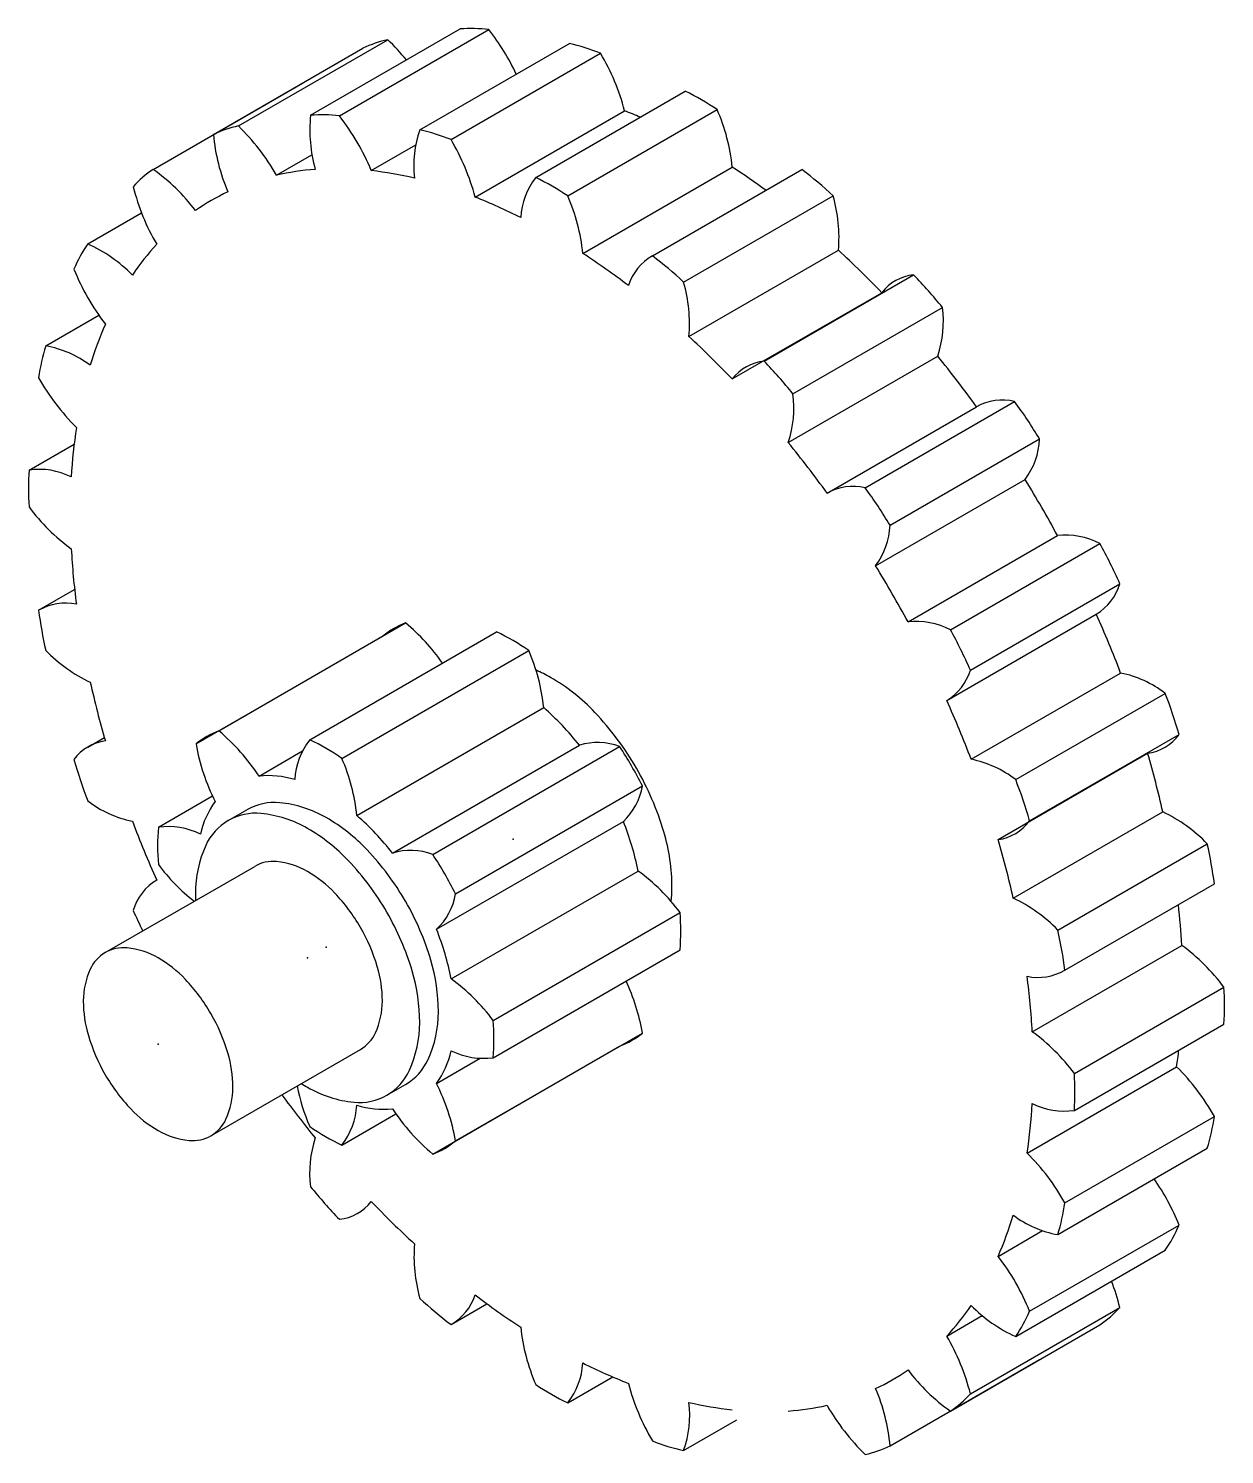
# Model space of a CAD drawing. Extents: x 783 to 894, y -12 to 120.
import ezdxf

# ---------------------------------------------------------------- set-up
doc = ezdxf.new("R2010")
doc.units = 0
doc.header["$LTSCALE"] = 6
doc.header["$MEASUREMENT"] = 0
doc.layers.get('0').update_dxf_attribs({"linetype": 'CONTINUOUS'})
doc.layers.add('CENPOINT', color=1, linetype='CONTINUOUS')
doc.layers.add('DIM', color=2, linetype='CONTINUOUS')

# ---------------------------------------------------------------- blocks, each defined once
blk = doc.blocks.new('I1400421')
for p, q in [((6.135, 42.971), (13.064, 46.971)), ((7.468, 42.942), (14.397, 46.942)), ((7.468, 42.942), (14.397, 46.942)), ((2.787, 42.475), (9.716, 46.475)), ((2.787, 42.475), (9.716, 46.475)), ((11.2, 42.296), (18.129, 46.296)), ((1.631, 42.077), (8.559, 46.077)), ((12.643, 41.843), (19.571, 45.843)), ((12.643, 41.843), (19.571, 45.843)), ((-1.165, 40.463), (5.763, 44.463)), ((-1.165, 40.463), (5.763, 44.463)), ((16.572, 40.086), (23.5, 44.086)), ((16.572, 40.086), (23.5, 44.086)), ((13.761, 39.177), (20.689, 43.177)), ((13.761, 39.177), (20.689, 43.177)), ((18.051, 39.232), (24.979, 43.232)), ((18.051, 39.232), (24.979, 43.232)), ((4.554, 40.195), (6.199, 41.145)), ((8.948, 40.406), (11.008, 41.595)), ((18.752, 36.57), (25.68, 40.57)), ((18.752, 36.57), (25.68, 40.57)), ((21.98, 36.452), (28.909, 40.452)), ((21.98, 36.452), (28.909, 40.452)), ((23.423, 35.239), (30.351, 39.239)), ((23.423, 35.239), (30.351, 39.239)), ((-4.191, 37.009), (-1.7, 38.447)), ((23.671, 32.715), (30.599, 36.715)), ((23.671, 32.715), (30.599, 36.715)), ((27.155, 31.576), (34.083, 35.576)), ((27.155, 31.576), (34.083, 35.576)), ((25.675, 30.749), (32.603, 34.749)), ((25.675, 30.749), (32.603, 34.749)), ((28.488, 30.066), (35.416, 34.066)), ((28.488, 30.066), (35.416, 34.066)), ((-6.139, 32.285), (-3.679, 33.705)), ((28.271, 27.806), (35.199, 31.806)), ((28.271, 27.806), (35.199, 31.806)), ((30.069, 25.464), (36.997, 29.464)), ((30.069, 25.464), (36.997, 29.464)), ((31.836, 25.704), (38.764, 29.704)), ((31.836, 25.704), (38.764, 29.704)), ((32.992, 23.971), (39.92, 27.971)), ((32.992, 23.971), (39.92, 27.971)), ((-6.911, 26.528), (-4.823, 27.733)), ((32.322, 22.089), (39.25, 26.089)), ((32.322, 22.089), (39.25, 26.089)), ((33.823, 19.488), (40.751, 23.488)), ((33.823, 19.488), (40.751, 23.488)), ((35.788, 19.128), (42.716, 23.128)), ((35.788, 19.128), (42.716, 23.128)), ((36.711, 17.26), (43.639, 21.26)), ((-6.468, 20.027), (-4.8, 20.99)), ((35.62, 15.85), (42.548, 19.85)), ((35.62, 15.85), (42.548, 19.85)), ((1.88, 14.441), (10.541, 19.441)), ((1.88, 14.441), (10.541, 19.441)), ((0.826, 13.832), (9.486, 18.832)), ((0.826, 13.832), (9.486, 18.832)), ((6.093, 14.024), (14.753, 19.024)), ((7.585, 13.163), (16.245, 18.163)), ((7.585, 13.163), (16.245, 18.163)), ((36.749, 13.122), (43.677, 17.122)), ((36.749, 13.122), (43.677, 17.122)), ((38.814, 12.18), (45.742, 16.18)), ((38.814, 12.18), (45.742, 16.18)), ((8.28, 10.516), (16.94, 15.516)), ((8.28, 10.516), (16.94, 15.516)), ((-4.196, 13.689), (-3.423, 14.136)), ((39.456, 10.27), (46.384, 14.27)), ((39.456, 10.27), (46.384, 14.27)), ((3.747, 12.343), (5.765, 13.508)), ((9.931, 8.773), (18.591, 13.773)), ((11.798, 8.716), (20.458, 13.716)), ((11.798, 8.716), (20.458, 13.716)), ((37.999, 9.403), (44.928, 13.403)), ((37.999, 9.403), (44.928, 13.403)), ((-0.919, 9.975), (1.586, 11.422)), ((12.852, 6.889), (21.513, 11.889)), ((12.852, 6.889), (21.513, 11.889)), ((2.321, 10.283), (3.187, 10.783)), ((38.701, 6.684), (45.629, 10.684)), ((38.701, 6.684), (45.629, 10.684)), ((11.969, 5.244), (20.629, 10.244)), ((11.969, 5.244), (20.629, 10.244)), ((40.762, 5.206), (47.69, 9.206)), ((40.762, 5.206), (47.69, 9.206)), ((-3.382, 4.162), (3.546, 8.162)), ((12.653, 2.942), (21.313, 7.942)), ((41.091, 3.351), (48.019, 7.351)), ((41.091, 3.351), (48.019, 7.351)), ((14.598, 1.017), (23.258, 6.017)), ((14.598, 1.017), (23.258, 6.017)), ((14.598, -0.706), (23.258, 4.294)), ((14.598, -0.706), (23.258, 4.294)), ((39.58, 0.496), (46.508, 4.496)), ((39.58, 0.496), (46.508, 4.496)), ((41.534, -1.442), (48.462, 2.558)), ((41.534, -1.442), (48.462, 2.558)), ((41.534, -3.15), (48.462, 0.85)), ((41.534, -3.15), (48.462, 0.85)), ((12.852, -4.563), (21.513, 0.437)), ((12.852, -4.563), (21.513, 0.437)), ((1.517, -4.323), (8.445, -0.323)), ((11.798, -5.172), (20.458, -0.172)), ((11.798, -5.172), (20.458, -0.172)), ((11.969, -1.897), (13.987, -0.732)), ((39.342, -5.13), (46.27, -1.13)), ((39.342, -5.13), (46.27, -1.13)), ((9.67, -2.445), (10.536, -1.945)), ((7.585, -4.755), (10.09, -3.308)), ((41.091, -7.431), (48.019, -3.431)), ((41.091, -7.431), (48.019, -3.431)), ((40.762, -8.907), (47.69, -4.907)), ((40.762, -8.907), (47.69, -4.907)), ((39.456, -12.462), (46.384, -8.462)), ((39.456, -12.462), (46.384, -8.462)), ((37.999, -9.913), (40.059, -8.723)), ((38.814, -13.631), (45.742, -9.631)), ((38.814, -13.631), (45.742, -9.631)), ((12.643, -13.074), (14.31, -12.111)), ((36.711, -16.282), (43.639, -12.282)), ((36.711, -16.282), (43.639, -12.282)), ((35.62, -13.612), (37.264, -12.662)), ((35.62, -13.612), (37.264, -12.662)), ((35.788, -17.085), (42.716, -13.085)), ((35.788, -17.085), (42.716, -13.085)), ((32.992, -18.699), (39.92, -14.699)), ((32.992, -18.699), (39.92, -14.699)), ((18.051, -16.708), (20.139, -15.502)), ((23.423, -18.917), (25.882, -17.497))]:
    blk.add_line(p, q)
at = {"color": 7, "linetype": 'CONTINUOUS'}
for points in [[(14.397, 46.942, 0.050681), (13.064, 46.971, 0.050681)], [(15.669, 44.875, 0.056287), (14.397, 46.942, 0.068195)], [(9.716, 46.475, 0.060212), (8.559, 46.077, 0.060212)], [(10.573, 45.533, 0.031099), (9.716, 46.475, 0.070711)], [(19.571, 45.843, 0.039425), (18.129, 46.296, 0.039425)], [(20.689, 43.177, 0.070379), (19.571, 45.843, 0.070379)], [(24.979, 43.232, 0.030869), (23.5, 44.086, 0.030869)], [(6.135, 42.971, 0.092934), (6.352, 40.461, 0.092934)], [(7.468, 42.942, 0.050681), (6.135, 42.971, 0.050681)], [(25.68, 40.57, 0.077714), (24.979, 43.232, 0.077714)], [(2.787, 42.475, 0.060212), (1.631, 42.077, 0.060212)], [(4.554, 40.195, 0.070711), (2.787, 42.475, 0.070711)], [(8.948, 40.406, 0.068195), (7.468, 42.942, 0.068195)], [(1.631, 42.077, 0.078445), (2.301, 39.421, 0.078445)], [(11.2, 42.296, 0.116572), (10.952, 40.059, 0.116572)], [(12.643, 41.843, 0.039425), (11.2, 42.296, 0.039425)], [(13.761, 39.177, 0.070379), (12.643, 41.843, 0.070379)], [(-1.165, 40.463, 0.060212), (-2.087, 39.66, 0.060212)], [(0.8, 38.554, 0.078445), (-1.165, 40.463, 0.078445)], [(28.909, 40.452, 0.003413), (28.88, 40.435, 0.18765)], [(30.351, 39.239, 0.025362), (28.909, 40.452, 0.025362)], [(-2.087, 39.66, 0.070711), (-0.996, 36.99, 0.070711)], [(16.572, 40.086, 0.150597), (15.871, 38.234, 0.150597)], [(18.051, 39.232, 0.030869), (16.572, 40.086, 0.030869)], [(18.752, 36.57, 0.077714), (18.051, 39.232, 0.077714)], [(30.599, 36.715, 0.091663), (30.351, 39.239, 0.091663)], [(-4.191, 37.009, 0.050681), (-4.833, 35.84, 0.050681)], [(-2.126, 35.567, 0.092934), (-4.191, 37.009, 0.092934)], [(21.98, 36.452, 0.18765), (20.862, 35.077, 0.18765)], [(23.423, 35.239, 0.025362), (21.98, 36.452, 0.025362)], [(-4.833, 35.84, 0.068195), (-3.376, 33.291, 0.068195)], [(23.671, 32.715, 0.091663), (23.423, 35.239, 0.091663)], [(34.083, 35.576, 0.204553), (32.603, 34.749, 0.204553)], [(35.416, 34.066, 0.022187), (34.083, 35.576, 0.022187)], [(35.199, 31.806, 0.114587), (35.416, 34.066, 0.114587)], [(-6.139, 32.285, 0.039425), (-6.468, 30.809, 0.039425)], [(-4.077, 31.382, 0.116572), (-6.139, 32.285, 0.116572)], [(27.155, 31.576, 0.204553), (25.675, 30.749, 0.204553)], [(28.488, 30.066, 0.022187), (27.155, 31.576, 0.022187)], [(-6.468, 30.809, 0.070379), (-4.719, 28.508, 0.070379)], [(28.271, 27.806, 0.114587), (28.488, 30.066, 0.114587)], [(38.764, 29.704, 0.185398), (36.997, 29.464, 0.185398)], [(39.92, 27.971, 0.020746), (38.764, 29.704, 0.020746)], [(39.25, 26.089, 0.147965), (39.92, 27.971, 0.147965)], [(-6.911, 26.528, 0.030869), (-6.911, 24.82, 0.030869)], [(-4.956, 26.209, 0.150597), (-6.911, 26.528, 0.150597)], [(31.836, 25.704, 0.185398), (30.069, 25.464, 0.185398)], [(32.992, 23.971, 0.020746), (31.836, 25.704, 0.020746)], [(-6.911, 24.82, 0.077714), (-4.956, 22.882, 0.077714)], [(32.322, 22.089, 0.147965), (32.992, 23.971, 0.147965)], [(42.716, 23.128, 0.147965), (40.751, 23.488, 0.147965)], [(43.639, 21.26, 0.020746), (42.716, 23.128, 0.020746)], [(42.548, 19.85, 0.185398), (43.639, 21.26, 0.185398)], [(-4.719, 20.308, 0.18765), (-6.468, 20.027, 0.18765)], [(-6.468, 20.027, 0.025362), (-6.139, 18.172, 0.025362)], [(10.541, 19.441, 0.083059), (9.486, 18.832, 0.083059)], [(12.248, 17.578, 0.066004), (10.541, 19.441, 0.073412)], [(35.788, 19.128, 0.147965), (33.823, 19.488, 0.147965)], [(16.245, 18.163, 0.041553), (14.753, 19.024, 0.041553)], [(36.711, 17.26, 0.020746), (35.788, 19.128, 0.020746)], [(-6.139, 18.172, 0.091663), (-4.077, 16.695, 0.091663)], [(16.94, 15.516, 0.07735), (16.245, 18.163, 0.07735)], [(35.62, 15.85, 0.185398), (36.711, 17.26, 0.185398)], [(45.742, 16.18, 0.114587), (43.677, 17.122, 0.114587)], [(46.384, 14.27, 0.022187), (45.742, 16.18, 0.022187)], [(18.591, 13.773, 0.048022), (16.94, 15.516, 0.048022)], [(-3.376, 13.976, 0.204553), (-4.833, 13.108, 0.204553)], [(1.88, 14.441, 0.083059), (0.826, 13.832, 0.083059)], [(3.747, 12.343, 0.073412), (1.88, 14.441, 0.073412)], [(6.093, 14.024, 0.149562), (5.398, 12.179, 0.149562)], [(7.585, 13.163, 0.041553), (6.093, 14.024, 0.041553)], [(20.458, 13.716, 0.166509), (18.591, 13.773, 0.166509)], [(44.928, 13.403, 0.204553), (46.384, 14.27, 0.204553)], [(0.826, 13.832, 0.073412), (1.71, 11.167, 0.073412)], [(21.513, 11.889, 0.027686), (20.458, 13.716, 0.027686)], [(-4.833, 13.108, 0.022187), (-4.191, 11.199, 0.022187)], [(8.28, 10.516, 0.07735), (7.585, 13.163, 0.07735)], [(38.814, 12.18, 0.114587), (36.749, 13.122, 0.114587)], [(5.398, 12.179, 0.100679), (3.747, 12.343, 0.100679)], [(39.456, 10.27, 0.022187), (38.814, 12.18, 0.022187)], [(20.629, 10.244, 0.166509), (21.513, 11.889, 0.166509)], [(-4.191, 11.199, 0.114587), (-2.126, 10.256, 0.114587)], [(1.71, 11.167, 0.100679), (1.026, 9.655, 0.100679)], [(47.69, 9.206, 0.091663), (45.629, 10.684, 0.091663)], [(-0.919, 9.975, 0.041553), (-0.919, 8.253, 0.041553)], [(1.026, 9.655, 0.149562), (-0.919, 9.975, 0.149562)], [(9.931, 8.773, 0.048022), (8.28, 10.516, 0.048022)], [(21.313, 7.942, 0.048022), (20.629, 10.244, 0.048022)], [(37.999, 9.403, 0.204553), (39.456, 10.27, 0.204553)], [(11.798, 8.716, 0.166509), (9.931, 8.773, 0.166509)], [(12.852, 6.889, 0.027686), (11.798, 8.716, 0.027686)], [(48.019, 7.351, 0.025362), (47.69, 9.206, 0.025362)], [(-0.919, 8.253, 0.067272), (0.741, 6.542, 0.07735)], [(23.258, 6.017, 0.07735), (21.313, 7.942, 0.07735)], [(-0.996, 7.528, 0.185398), (-2.087, 6.118, 0.185398)], [(11.969, 5.244, 0.166509), (12.852, 6.889, 0.166509)], [(40.762, 5.206, 0.091663), (38.701, 6.684, 0.091663)], [(-2.087, 6.118, 0.010457), (-1.642, 5.167, 0.020746)], [(23.258, 4.294, 0.041553), (23.258, 6.017, 0.041553)], [(12.653, 2.942, 0.048022), (11.969, 5.244, 0.048022)], [(41.091, 3.351, 0.025362), (40.762, 5.206, 0.025362)], [(48.462, 2.558, 0.077714), (46.508, 4.496, 0.077714)], [(39.342, 3.07, 0.18765), (41.091, 3.351, 0.18765)], [(14.598, 1.017, 0.07735), (12.653, 2.942, 0.07735)], [(21.513, 0.437, 0.066004), (20.753, 2.848, 0.073412)], [(48.462, 0.85, 0.030869), (48.462, 2.558, 0.030869)], [(14.598, -0.706, 0.041553), (14.598, 1.017, 0.041553)], [(20.458, -0.172, 0.083059), (21.513, 0.437, 0.083059)], [(41.534, -1.442, 0.077714), (39.58, 0.496, 0.077714)], [(11.969, -1.897, 0.100679), (12.653, -0.385, 0.100679)], [(12.653, -0.385, 0.149562), (14.598, -0.706, 0.149562)], [(48.019, -3.431, 0.070379), (46.27, -1.13, 0.070379)], [(12.852, -4.563, 0.073412), (11.969, -1.897, 0.073412)], [(41.534, -3.15, 0.030869), (41.534, -1.442, 0.030869)], [(5.512, -2.017, 0.055362), (6.093, -3.893, 0.07735)], [(7.585, -4.755, 0.149562), (8.28, -2.91, 0.149562)], [(8.28, -2.91, 0.100679), (9.931, -3.073, 0.100679)], [(9.931, -3.073, 0.073412), (11.798, -5.172, 0.073412)], [(39.58, -2.831, 0.150597), (41.534, -3.15, 0.150597)], [(6.093, -3.893, 0.041553), (7.585, -4.755, 0.041553)], [(47.69, -4.907, 0.039425), (48.019, -3.431, 0.039425)], [(6.352, -4.428, 0.114587), (6.135, -6.688, 0.114587)], [(11.798, -5.172, 0.083059), (12.852, -4.563, 0.083059)], [(41.091, -7.431, 0.070379), (39.342, -5.13, 0.070379)], [(46.384, -8.462, 0.056287), (45.231, -6.327, 0.068195)], [(6.135, -6.688, 0.022187), (7.468, -8.198, 0.022187)], [(7.468, -8.198, 0.204553), (8.948, -7.37, 0.204553)], [(40.762, -8.907, 0.039425), (41.091, -7.431, 0.039425)], [(38.701, -8.003, 0.116572), (40.762, -8.907, 0.116572)], [(45.742, -9.631, 0.050681), (46.384, -8.462, 0.050681)], [(10.952, -9.337, 0.091663), (11.2, -11.861, 0.091663)], [(39.456, -12.462, 0.068195), (37.999, -9.913, 0.068195)], [(43.639, -12.282, 0.031099), (43.252, -11.069, 0.070711)], [(11.2, -11.861, 0.025362), (12.643, -13.074, 0.025362)], [(12.643, -13.074, 0.18765), (13.761, -11.699, 0.18765)], [(36.749, -12.188, 0.092934), (38.814, -13.631, 0.092934)], [(38.814, -13.631, 0.050681), (39.456, -12.462, 0.050681)], [(42.716, -13.085, 0.060212), (43.639, -12.282, 0.060212)], [(15.871, -13.192, 0.077714), (16.572, -15.853, 0.077714)], [(36.711, -16.282, 0.070711), (35.62, -13.612, 0.070711)], [(18.051, -16.708, 0.150597), (18.752, -14.856, 0.150597)], [(33.823, -15.176, 0.078445), (35.788, -17.085, 0.078445)], [(16.572, -15.853, 0.030869), (18.051, -16.708, 0.030869)], [(20.862, -15.799, 0.070379), (21.98, -18.465, 0.070379)], [(32.992, -18.699, 0.078445), (32.322, -16.043, 0.078445)], [(35.788, -17.085, 0.060212), (36.711, -16.282, 0.060212)], [(23.423, -18.917, 0.116572), (23.671, -16.681, 0.116572)], [(30.069, -16.817, 0.070711), (31.836, -19.096, 0.070711)], [(21.98, -18.465, 0.039425), (23.423, -18.917, 0.039425)], [(31.836, -19.096, 0.060212), (32.992, -18.699, 0.060212)]]:
    blk.add_lwpolyline(points, format="xyb", dxfattribs=at)
for points in [[(21.412, 42.88, 0.00784), (20.689, 43.177, 0.023196)], [(6.352, 40.461, 0.037512), (4.554, 40.195, 0.037512)], [(10.952, 40.059, 0.029953), (8.948, 40.406, 0.029953)], [(27.241, 39.489, 0.013624), (25.68, 40.57, 0.01855)], [(2.301, 39.421, 0.041223), (0.8, 38.554, 0.041223)], [(15.871, 38.234, 0.023196), (13.761, 39.177, 0.023196)], [(-0.996, 36.99, 0.037512), (-2.126, 35.567, 0.037512)], [(20.862, 35.077, 0.01855), (18.752, 36.57, 0.01855)], [(32.603, 34.749, 0.015714), (30.599, 36.715, 0.015714)], [(-3.376, 33.291, 0.029953), (-4.077, 31.382, 0.029953)], [(25.675, 30.749, 0.015714), (23.671, 32.715, 0.015714)], [(36.997, 29.464, 0.01421), (35.199, 31.806, 0.01421)], [(-4.719, 28.508, 0.023196), (-4.956, 26.209, 0.023196)], [(30.069, 25.464, 0.01421), (28.271, 27.806, 0.01421)], [(40.751, 23.488, 0.013741), (39.25, 26.089, 0.013741)], [(-4.956, 22.882, 0.01855), (-4.719, 20.308, 0.01855)], [(33.823, 19.488, 0.013741), (32.322, 22.089, 0.013741)], [(43.677, 17.122, 0.01421), (42.548, 19.85, 0.01421)], [(21.234, 12.717, 0.058753), (19.31, 15.297, 0.072342), (17.254, 16.919, 0.032168), (16.585, 17.25, 0.156848)], [(-4.077, 16.695, 0.015714), (-3.376, 13.976, 0.015714)], [(36.749, 13.122, 0.01421), (35.62, 15.85, 0.01421)], [(45.629, 10.684, 0.015714), (44.928, 13.403, 0.015714)], [(22.848, 6.531, 0.027557), (22.883, 7.17, 0.072342), (22.506, 9.761, 0.058753), (21.234, 12.717, 0.058753)], [(9.67, 6.041, 0.058753), (7.893, 8.422, 0.072342), (5.996, 9.919, 0.106617), (3.843, 10.611, 0.156848), (2.322, 10.283, 0.156848)], [(10.536, 6.541, 0.058753), (8.759, 8.922, 0.072342), (6.862, 10.419, 0.106617), (4.71, 11.111, 0.156848), (3.188, 10.783, 0.156848)], [(-2.126, 10.256, 0.01421), (-0.996, 7.528, 0.01421)], [(2.322, 10.283, 0.156848), (1.276, 9.129, 0.106617), (0.8, 6.919, 0.010093), (0.806, 6.58, 0.058753)], [(38.701, 6.684, 0.015714), (37.999, 9.403, 0.015714)], [(8.445, 5.334, 0.058753), (7.261, 6.921, 0.072342), (5.996, 7.919, 0.106617), (4.561, 8.381, 0.156848), (3.546, 8.162, 0.156848)], [(9.67, -2.444, 0.156848), (10.715, -1.29, 0.106617), (11.192, 0.92, 0.072342), (10.844, 3.312, 0.058753), (9.67, 6.041, 0.058753)], [(10.536, -1.944, 0.156848), (11.581, -0.79, 0.106617), (12.058, 1.42, 0.072342), (11.71, 3.812, 0.058753), (10.536, 6.541, 0.058753)], [(46.508, 4.496, 0.013624), (46.352, 6.388, 0.01855)], [(8.445, -0.323, 0.156848), (9.142, 0.446, 0.106617), (9.46, 1.92, 0.072342), (9.228, 3.514, 0.058753), (8.445, 5.334, 0.058753)], [(-3.382, 4.162, 0.156848), (-4.079, 3.393, 0.106617), (-4.397, 1.919, 0.072342), (-4.165, 0.325, 0.058753), (-3.382, -1.495, 0.058753), (-2.198, -3.082, 0.072342), (-0.933, -4.08, 0.106617), (0.502, -4.542, 0.156846), (1.517, -4.323, 0.156848)], [(1.517, 1.334, 0.058753), (0.333, 2.921, 0.072342), (-0.932, 3.919, 0.106617), (-2.367, 4.381, 0.156848), (-3.382, 4.162, 0.156848)], [(39.58, 0.496, 0.01855), (39.342, 3.07, 0.01855)], [(1.517, -4.323, 0.156848), (2.214, -3.554, 0.106617), (2.532, -2.08, 0.072342), (2.3, -0.486, 0.058753), (1.517, 1.334, 0.058753)], [(46.27, -1.13, 0.00784), (46.374, -0.355, 0.023196)], [(5.706, -1.905, 0.010093), (5.996, -2.08, 0.106617), (8.148, -2.773, 0.156846), (9.67, -2.444, 0.156848)], [(4.803, -2.426, 0.012181), (6.352, -4.428, 0.01421)], [(39.342, -5.13, 0.023196), (39.58, -2.831, 0.023196)], [(8.948, -7.37, 0.015714), (10.952, -9.337, 0.015714)], [(37.999, -9.913, 0.029953), (38.701, -8.003, 0.029953)], [(13.761, -11.699, 0.01855), (15.871, -13.192, 0.01855)], [(35.62, -13.612, 0.037512), (36.749, -12.188, 0.037512)], [(18.752, -14.856, 0.023196), (20.862, -15.799, 0.023196)], [(32.322, -16.043, 0.041223), (33.823, -15.176, 0.041223)], [(23.671, -16.681, 0.029953), (25.675, -17.028, 0.029953)], [(28.271, -17.083, 0.037512), (30.069, -16.817, 0.037512)]]:
    blk.add_lwpolyline(points, format="xyb")
at = {"layer": 'CENPOINT'}
for p in [(15.522, 9.419), (15.522, 9.419), (6.862, 4.419), (6.862, 4.419), (5.996, 3.919), (5.996, 3.919), (-0.933, -0.081)]:
    blk.add_point(p, dxfattribs=at)

msp = doc.modelspace()

# ---------------------------------------------------------------- block references
at = {"layer": 'DIM', "color": 1, "xscale": 2, "yscale": 2, "zscale": 2}
msp.add_blockref('I1400421', (797, 26), dxfattribs=at)

doc.saveas('drawing.dxf')
